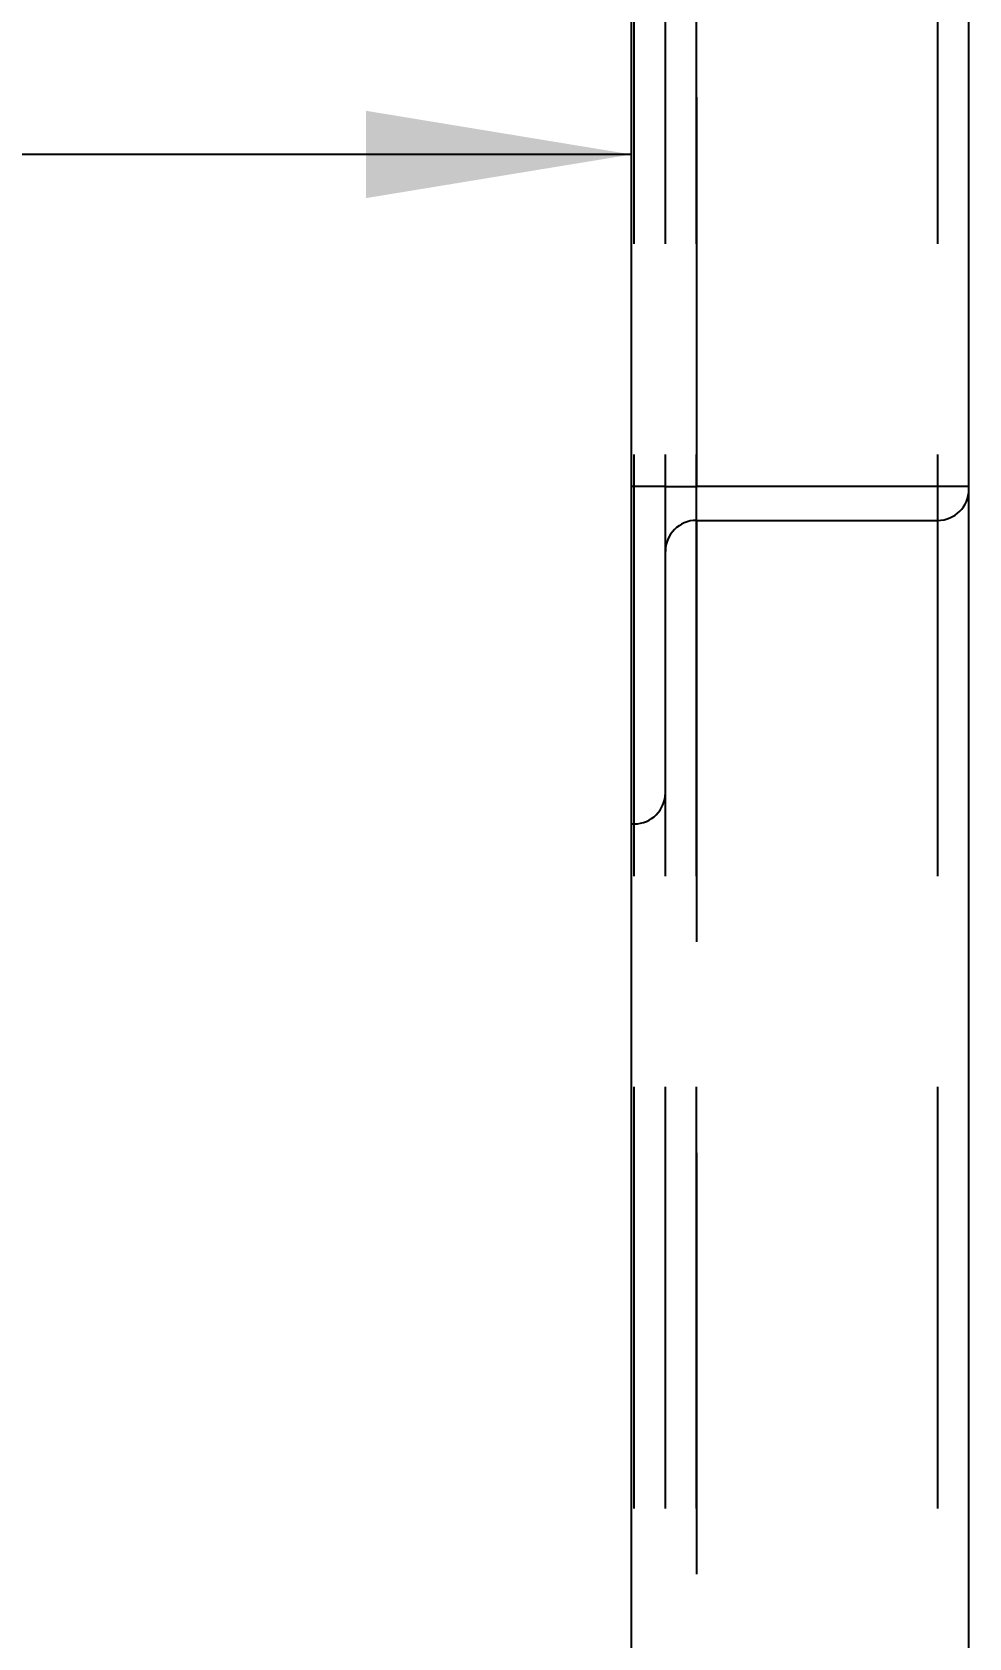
# Model space of a CAD drawing. Header units: metres. Extents: x 0 to 21025, y 0 to 14850.
# Drawn here: x 2607.4 to 2783.7, y 12653.4 to 12955.7 of the extents above; entities that cross this region are included whole.
import ezdxf

# ---------------------------------------------------------------- set-up
doc = ezdxf.new("R2010")
doc.units = ezdxf.units.M
doc.header["$LTSCALE"] = 25
doc.linetypes.add('HIDDEN2', pattern=[4.7625, 3.175, -1.5875])
for name, color, linetype in [('18_COTAS', 7, 'Continuous'), ('SDM', 7, 'Continuous'), ('SL4', 4, 'Continuous'), ('ST1', 7, 'HIDDEN2')]:
    doc.layers.add(name, color=color, linetype=linetype)
doc.styles.add('ROMANS', font='ROMANS.SHX')
doc.dimstyles.new('25___1-25', dxfattribs={"dimscale": 25, "dimtxt": 2.5, "dimasz": 2, "dimexe": 1.5, "dimexo": 1, "dimgap": 0.5, "dimtad": 1, "dimzin": 12, "dimtxsty": 'ROMANS', "dimcen": 0, "dimclrd": 256, "dimclre": 256, "dimclrt": 3, "dimazin": 3, "dimtfac": 1, "dimtmove": 0, "dimatfit": 0, "dimfxl": 1, "dimlwd": -1, "dimlwe": -1, "dimarcsym": 0})

# ---------------------------------------------------------------- blocks, each defined once
blk = doc.blocks.new('*D41')
at = {"layer": '18_COTAS', "transparency": 16777216}
for p, q in [((2730.28, 13687.13), (1554.74, 13687.13)), ((1592.24, 12245.13), (1592.24, 13637.13)), ((2075.16, 12195.13), (1554.74, 12195.13))]:
    blk.add_line(p, q, dxfattribs=at)
for points in [[(1583.9, 13637.13), (1600.57, 13637.13), (1592.24, 13687.13)], [(1583.9, 12245.13), (1600.57, 12245.13), (1592.24, 12195.13)]]:
    blk.add_solid(points, dxfattribs=at)
at = {"layer": 'Defpoints', "color": 0, "transparency": 16777216}
for p in [(1592.24, 13687.13), (2755.28, 13687.13), (2100.16, 12195.13)]:
    blk.add_point(p, dxfattribs=at)
at = {"layer": '18_COTAS', "color": 3, "transparency": 16777216, "insert": (1548.49, 12941.13), "char_height": 62.5, "attachment_point": 5, "rotation": 90, "style": 'ROMANS'}
blk.add_mtext('1492', dxfattribs=at)

msp = doc.modelspace()

# ---------------------------------------------------------------- linework, layer by layer
at = {"layer": 'SL4'}
for p, q in [((2720.249, 12209.433), (2720.249, 13545.133)), ((2783.749, 12209.433), (2783.749, 13545.133))]:
    msp.add_line(p, q, dxfattribs=at)
at = {"layer": 'ST1'}
for p, q in [((2732.449, 12201.483), (2732.449, 13538.783)), ((2732.449, 13538.783), (2732.449, 12870.133)), ((2777.899, 12201.483), (2777.899, 13538.783)), ((2726.599, 12201.483), (2726.599, 13532.933)), ((2720.749, 12201.483), (2720.749, 13481.633)), ((2726.599, 12870.133), (2720.249, 12870.133)), ((2726.599, 12857.933), (2726.599, 12870.133)), ((2726.599, 12870.133), (2732.449, 12870.133)), ((2732.449, 12863.783), (2732.449, 12870.133)), ((2783.749, 12870.133), (2732.449, 12870.133)), ((2732.449, 12863.783), (2777.899, 12863.783)), ((2732.449, 12863.783), (2732.449, 12201.483)), ((2720.249, 12806.633), (2720.749, 12806.633))]:
    msp.add_line(p, q, dxfattribs=at)
for centre, start, end in [((2777.899, 12869.633), 270, 0), ((2732.449, 12857.933), 90, 180), ((2720.749, 12812.483), 270, 0)]:
    msp.add_arc(centre, 5.85, start, end, dxfattribs=at)

# ---------------------------------------------------------------- dimensions: what is measured, and where the dimension line sits
at = {"layer": '18_COTAS'}
dim = msp.add_linear_dim(base=(1592.237, 13687.133), p1=(2100.157, 12195.133), p2=(2755.281, 13687.133), angle=90, dimstyle='25___1-25', dxfattribs=at)
dim.commit()
dim.dimension.update_dxf_attribs({"geometry": '*D41', "text_midpoint": (1592.237, 12941.133), "dimtype": 160})

# ---------------------------------------------------------------- leaders
at = {"layer": 'SDM'}
msp.add_leader([(2720.249, 12932.676), (2423.177, 12932.676)], dimstyle='25___1-25', override={"dimgap": 0.5, "dimtad": 0}, dxfattribs=at)

doc.saveas('drawing.dxf')
